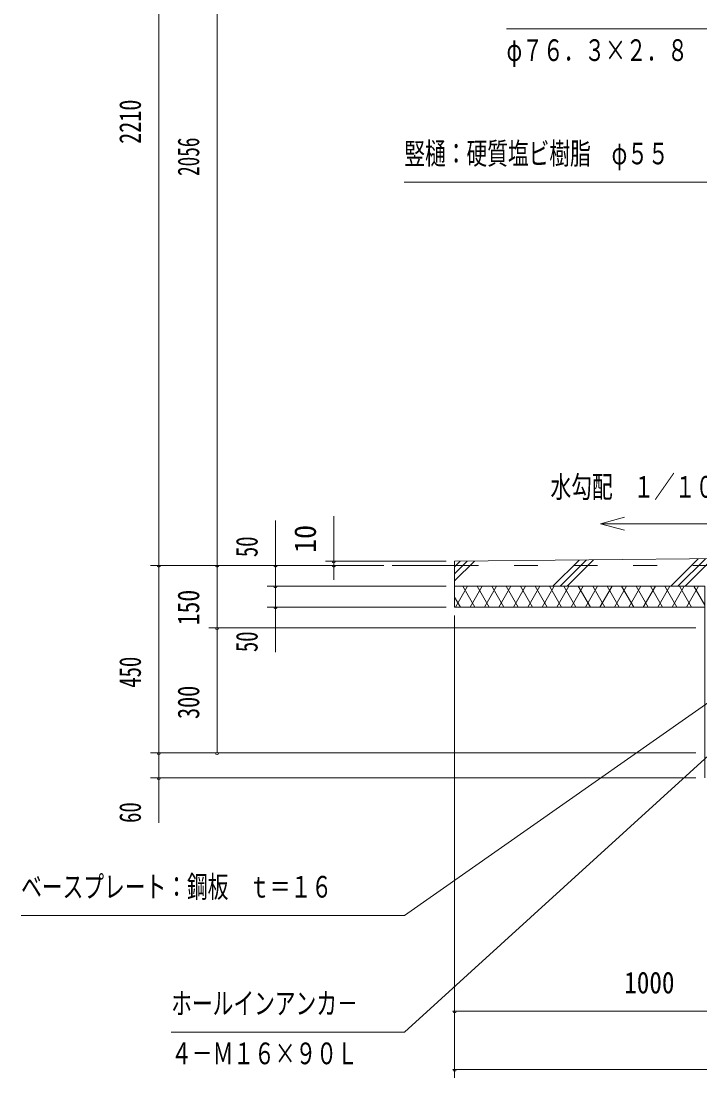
# Model space of a CAD drawing. Units: millimetres, scale not verified. Extents: x -32469 to 32469, y -14700 to 14700.
# Drawn here: x 11653 to 17353, y -3472 to 5406 of the extents above; entities that cross this region are included whole.
import ezdxf
from ezdxf.enums import TextEntityAlignment as Align

# ---------------------------------------------------------------- set-up
doc = ezdxf.new("R2010")
doc.units = ezdxf.units.MM
doc.header["$LTSCALE"] = 50
doc.linetypes.add('USER2', pattern=[10, 4, -6])
for name, color, linetype, lineweight in [('0-6_2-0BOLD', 7, 'Continuous', 18), ('0-7_2-1HIDDEN', 3, 'USER2', 18), ('0-A_2-5DIM', 3, 'Continuous', 18), ('0-B_2-6HATCH', 2, 'Continuous', 18)]:
    doc.layers.add(name, color=color, linetype=linetype, lineweight=lineweight)
doc.styles.add('ＭＳ ゴシック', font='')
doc.styles.get('ＭＳ ゴシック').set_extended_font_data('MS Gothic')

msp = doc.modelspace()

# ---------------------------------------------------------------- linework, layer by layer
at = {"layer": '0-6_2-0BOLD'}
for p, q in [((15293.49, 867.9), (18659.96, 901.56)), ((14768.47, 832.9), (15293.48, 832.9)), ((15293.49, 482.9), (15293.49, 867.9)), ((17393.48, 482.9), (15293.49, 482.9))]:
    msp.add_line(p, q, dxfattribs=at)
msp.add_lwpolyline([(17393.48, -952.1), (17393.48, 657.9), (15293.49, 657.9)], dxfattribs=at)
at = {"layer": '0-7_2-1HIDDEN'}
msp.add_line((15293.49, 832.9), (29293.48, 832.9), dxfattribs=at)
at = {"layer": '0-A_2-5DIM'}
for p, q in [((12808.47, 8567.9), (12808.47, -1330.09)), ((13298.47, -742.09), (13298.47, 8567.9)), ((15729.19, 5341.46), (17689.18, 5341.46)), ((14278.47, 711.14), (14278.47, 1245.9)), ((13788.46, 1210.9), (13788.46, 104.9)), ((16518.48, 1182.9), (17568.48, 1182.9)), ((14698.47, 832.9), (12738.46, 832.9)), ((12822.47, 832.9), (12794.47, 832.9)), ((13312.47, 832.9), (13284.47, 832.9)), ((13298.47, 832.9), (13298.47, 307.9)), ((13802.47, 832.9), (13774.47, 832.9)), ((15223.49, 867.9), (14208.47, 867.9)), ((14292.47, 867.9), (14264.47, 867.9)), ((14292.47, 832.9), (14264.47, 832.9)), ((13718.47, 657.9), (15223.49, 657.9)), ((13802.47, 657.9), (13774.47, 657.9)), ((15223.49, 482.9), (13718.47, 482.9)), ((13802.47, 482.9), (13774.47, 482.9)), ((15293.49, -3472.09), (15293.49, 412.9)), ((15293.49, 412.9), (15293.49, -2982.09)), ((13228.47, 307.9), (17318.48, 307.9)), ((13312.47, 307.9), (13284.47, 307.9)), ((13298.47, 307.9), (13298.47, -742.09)), ((14873.49, -3087.1), (18432.91, 154.79)), ((17318.48, -742.09), (12738.46, -742.09)), ((12822.47, -742.09), (12794.47, -742.09)), ((13312.47, -742.09), (13284.47, -742.09)), ((12738.46, -952.09), (17318.48, -952.09)), ((12822.47, -952.09), (12794.47, -952.09)), ((15307.49, -2912.09), (15279.49, -2912.09)), ((15307.49, -2912.09), (15279.49, -2912.09)), ((15293.49, -2912.09), (18793.49, -2912.09)), ((12913.48, -3087.1), (14873.49, -3087.1)), ((15307.49, -3402.09), (15279.49, -3402.09)), ((15293.49, -3402.09), (29293.48, -3402.09))]:
    msp.add_line(p, q, dxfattribs=at)
for points in [[(21863.19, 4656.75), (17670.82, 4053.32), (14870.81, 4053.32)], [(16721.32, 1128.55), (16518.48, 1182.9), (16721.32, 1237.25)], [(18345.94, 328.74), (14873.49, -2107.1), (11653.44, -2107.1)]]:
    msp.add_lwpolyline(points, dxfattribs=at)
for centre in [(12808.47, 832.9), (13298.47, 832.9), (13788.47, 832.9), (14278.47, 867.9), (14278.47, 832.9), (13788.47, 657.9), (13788.47, 482.9), (13298.47, 307.9), (12808.47, -742.09), (13298.47, -742.09), (12808.47, -952.09), (15293.49, -2912.09), (15293.49, -2912.09), (15293.49, -3402.09)]:
    msp.add_arc(centre, 14, 180, 0, dxfattribs=at)
at = {"layer": '0-B_2-6HATCH'}
for p, q in [((17339.81, 888.36), (17109.35, 657.9)), ((17399.81, 888.96), (17168.75, 657.9)), ((17228.14, 657.9), (17459.81, 889.56)), ((15293.49, 703.15), (15459.91, 869.56)), ((15399.91, 868.96), (15293.49, 762.55)), ((15293.49, 821.94), (15339.91, 868.36)), ((16119.4, 657.9), (16339.86, 878.36)), ((16399.86, 878.96), (16178.8, 657.9)), ((16238.2, 657.9), (16459.86, 879.56)), ((15402.8, 657.9), (15301.77, 482.9)), ((15463.43, 482.9), (15362.39, 657.9)), ((15524.05, 657.9), (15423.01, 482.9)), ((15584.67, 482.9), (15483.64, 657.9)), ((15645.29, 657.9), (15544.25, 482.9)), ((15705.91, 482.9), (15604.88, 657.9)), ((15766.53, 657.9), (15665.5, 482.9)), ((15827.16, 482.9), (15726.12, 657.9)), ((15887.78, 657.9), (15786.74, 482.9)), ((15948.4, 482.9), (15847.37, 657.9)), ((16009.02, 657.9), (15907.99, 482.9)), ((16069.64, 482.9), (15968.61, 657.9)), ((16130.27, 657.9), (16029.23, 482.9)), ((16089.85, 657.9), (16190.89, 482.9)), ((16150.47, 482.9), (16251.51, 657.9)), ((16312.13, 482.9), (16211.1, 657.9)), ((16372.75, 657.9), (16271.72, 482.9)), ((16433.38, 482.9), (16332.34, 657.9)), ((16494, 657.9), (16392.96, 482.9)), ((16554.62, 482.9), (16453.58, 657.9)), ((16615.24, 657.9), (16514.21, 482.9)), ((16675.87, 482.9), (16574.83, 657.9)), ((16736.48, 657.9), (16635.45, 482.9)), ((16797.11, 482.9), (16696.07, 657.9)), ((16857.73, 657.9), (16756.69, 482.9)), ((16918.35, 482.9), (16817.32, 657.9)), ((16978.97, 657.9), (16877.94, 482.9)), ((17039.59, 482.9), (16938.56, 657.9)), ((17100.22, 657.9), (16999.18, 482.9)), ((17160.84, 482.9), (17059.8, 657.9)), ((17120.42, 482.9), (17221.46, 657.9)), ((17181.04, 657.9), (17282.08, 482.9)), ((17241.67, 482.9), (17342.7, 657.9)), ((17302.29, 657.9), (17393.48, 499.95)), ((15342.18, 482.9), (15293.49, 567.23))]:
    msp.add_line(p, q, dxfattribs=at)

# ---------------------------------------------------------------- texts
at = {"layer": '0-A_2-5DIM', "color": 7, "style": 'ＭＳ ゴシック'}
for s, width, p in [('φ７６．３×２．８', 0.7, (15729.19, 5016.33)), ('竪樋：硬質塩ビ樹脂\u3000φ５５', 0.7, (14870.82, 4148.19)), ('水勾配\u3000１／１００', 0.7, (16098.47, 1347.77)), ('ベースプレート：鋼板\u3000ｔ＝１６', 0.7, (11653.44, -2012.19)), ('1000', 0.85, (16717.99, -2817.22)), ('ホールインアンカ－', 0.7, (12913.45, -2992.19)), ('４－Ｍ１６×９０Ｌ', 0.7, (12913.45, -3412.19))]:
    msp.add_text(s, height=182.3, dxfattribs=dict(at, width=width)).set_placement(p, align=Align.BOTTOM_LEFT)
for s, width, p in [('2210', 0.75, (12713.6, 4374.9)), ('2056', 0.65, (13203.6, 4105.4)), ('10', 0.95, (14183.6, 937.9)), ('50', 0.7, (13693.6, 902.9)), ('150', 0.8, (13203.59, 330.65)), ('50', 0.7, (13693.6, 104.9)), ('450', 0.7, (12713.59, -194.35)), ('300', 0.75, (13203.59, -456.84)), ('60', 0.7, (12713.59, -1330.09))]:
    msp.add_text(s, height=182.3, rotation=90, dxfattribs=dict(at, width=width)).set_placement(p, align=Align.BOTTOM_LEFT)

doc.saveas('drawing.dxf')
